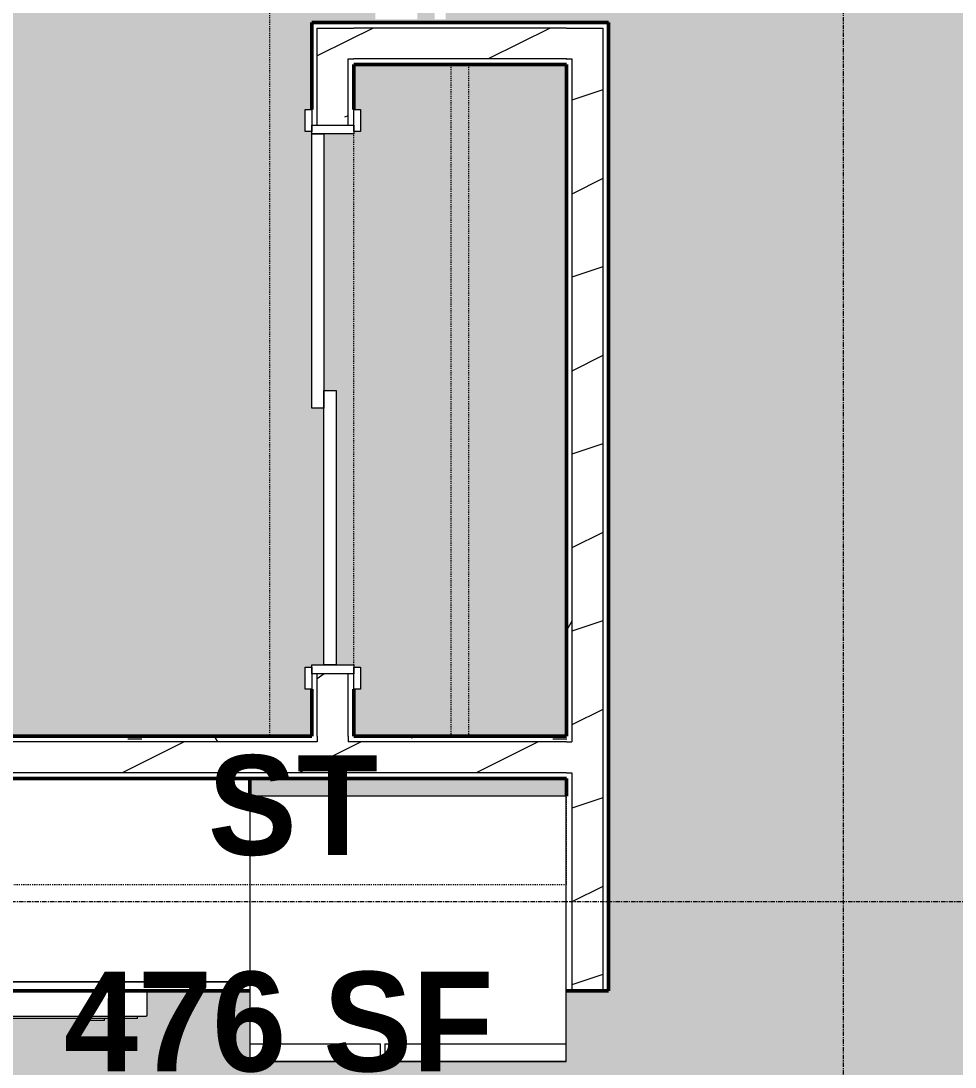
# Model space of a CAD drawing. Header units: inches. Extents: x -4294 to -464, y 9706 to 12475.
# Drawn here: x -3247.2 to -3141.7, y 10148.5 to 10266.7 of the extents above; entities that cross this region are included whole.
import ezdxf

# ---------------------------------------------------------------- set-up
doc = ezdxf.new("R2010")
doc.units = ezdxf.units.IN
doc.header["$MEASUREMENT"] = 0
doc.linetypes.add('Dash', pattern=[0.25, 0.125, -0.125])
doc.linetypes.add('Grid Line 1_2_', pattern=[0.875, 0.5, -0.125, 0.125, -0.125])
for name, color, linetype, lineweight in [('0-1', 7, 'Continuous', 5), ('0-3', 130, 'Continuous', 70), ('A-AREA-IDEN', 2, 'Continuous', 9), ('A-AREA-PATT-4', 254, 'Continuous', 9), ('A-DOOR-1', 7, 'Continuous', 9), ('A-DOOR-2', 90, 'Continuous', 20), ('A-DOOR-FRAM-1', 90, 'Continuous', 20), ('A-WALL-2', 250, 'Continuous', 50), ('A-WALL-3', 50, 'Continuous', 13), ('A-WALL-PATT-1', 7, 'Continuous', 9), ('A-WALL-PATT-2', 55, 'Continuous', 9), ('I-FURN-HDLN-1', 7, 'Dash', 9), ('Q-CASE-1', 250, 'Continuous', 50), ('Q-CASE-2', 7, 'Continuous', 9), ('Q-CASE-HDLN-1', 7, 'Dash', 9), ('Q-SPCQ-1', 7, 'Continuous', 9), ('S-GRID-1', 1, 'Grid Line 1_2_', 9)]:
    doc.layers.add(name, color=color, linetype=linetype, lineweight=lineweight)
doc.styles.add('Century Gothic_B', font='GOTHICB.TTF', dxfattribs={"height": 11.25})
pattern_1 = [(216.87, (7.997, 19.992), (59.9755286, 39.9843071), [9.996, -89.964]), (206.565, (19.992, 13.994), (-19.991807, -19.992219), [22.352, -22.352]), (198.435, (19.992, 3.998), (-39.983821, -19.991955), [12.644, -50.576])]
pattern_2 = [(0, (0, 0), (38.4, 9.6), [1.584, -27.216, 1.584, -27.216, -153.6]), (0, (0, 0), (38.4, 9.6), [-57.6, 1.584, -56.016, 1.584, -27.216, -67.2]), (0, (0, 0), (38.4, 9.6), [-144, 1.584, -17.616, 1.584, -46.416]), (120, (14.4, 4.8), (-27.513844, 28.4553755), [1.584, -27.216, 1.584, -27.216, -153.6]), (120, (14.4, 4.8), (-27.513844, 28.4553755), [-57.6, 1.584, -56.016, 1.584, -27.216, -67.2]), (120, (14.4, 4.8), (-27.513844, 28.4553755), [-144, 1.584, -17.616, 1.584, -46.416]), (240, (19.2, 24), (-10.886156, -38.0553755), [1.584, -27.216, 1.584, -27.216, -153.6]), (240, (19.2, 24), (-10.886156, -38.0553755), [-57.6, 1.584, -56.016, 1.584, -27.216, -67.2]), (240, (19.2, 24), (-10.886156, -38.0553755), [-144, 1.584, -17.616, 1.584, -46.416])]

# ---------------------------------------------------------------- blocks, each defined once
blk = doc.blocks.new('FOLDING_SLIDING CLOSET - 60_ x 80_-1494136-FLOOR PLAN - 1ST FLOOR')
at = {"layer": 'A-DOOR-1'}
for p, q in [((-32.75, 3.25), (-30.25, 3.25)), ((-32.75, 2.5), (-32.75, 3.25)), ((-30.25, 2.5), (-32.75, 2.5)), ((-30.25, 3.25), (-30.25, 2.5)), ((30.25, 3.25), (32.75, 3.25)), ((30.25, 2.5), (30.25, 3.25)), ((32.75, 2.5), (30.25, 2.5)), ((32.75, 3.25), (32.75, 2.5)), ((-32.75, -2.25), (-30.25, -2.25)), ((-32.75, -3), (-32.75, -2.25)), ((-30.25, -2.25), (-30.25, -3)), ((30.25, -2.25), (32.75, -2.25)), ((30.25, -3), (30.25, -2.25)), ((32.75, -2.25), (32.75, -3)), ((-30.25, -3), (-32.75, -3)), ((32.75, -3), (30.25, -3))]:
    blk.add_line(p, q, dxfattribs=at)
at = {"layer": 'A-DOOR-2'}
for p, q in [((-1, 0.5), (30, 0.5)), ((-1, -0.88), (-1, 0.5)), ((30, 0.5), (30, -0.88)), ((-30, -0.88), (1, -0.88)), ((-30, -2.25), (-30, -0.88)), ((30, -0.88), (-1, -0.88)), ((1, -0.88), (1, -2.25)), ((1, -2.25), (-30, -2.25))]:
    blk.add_line(p, q, dxfattribs=at)
at = {"layer": 'A-DOOR-FRAM-1'}
for p, q in [((-31, 2.5), (-30, 2.5)), ((-31, -2.25), (-31, 2.5)), ((-30, 2.5), (-30, -2.25)), ((30, 2.5), (31, 2.5)), ((30, -2.25), (30, 2.5)), ((31, 2.5), (31, -2.25)), ((-30, -2.25), (-31, -2.25)), ((31, -2.25), (30, -2.25))]:
    blk.add_line(p, q, dxfattribs=at)
blk = doc.blocks.new('Refrigerator_-_Side-by-Side_6047 - 36_ X 30_-345559-FLOOR PLAN - 1ST FLOOR')
at = {"layer": 'Q-SPCQ-1'}
for p, q in [((17.87, 14.42), (-17.88, 14.42)), ((-17.88, 14.42), (-17.88, -15.58)), ((17.87, -15.58), (17.87, 14.42)), ((-17.88, -13.58), (-3.13, -13.58)), ((-17.88, -13.58), (-17.88, -15.58)), ((-3.13, -15.58), (-3.13, -13.58)), ((-2.63, -13.58), (17.87, -13.58)), ((-2.63, -13.58), (-2.63, -15.58)), ((17.87, -15.58), (17.87, -13.58)), ((-17.88, -15.58), (17.87, -15.58)), ((-3.13, -15.58), (-17.88, -15.58)), ((17.87, -15.58), (-2.63, -15.58))]:
    blk.add_line(p, q, dxfattribs=at)
blk = doc.blocks.new('OD_CW_Base Cabinet - OD_CW_Base Cabinet-1952712-FLOOR PLAN - 1ST FLOOR')
at = {"layer": 'Q-CASE-1'}
for p, q in [((0.74, 0), (115.08, 0)), ((0.74, -24), (0.74, -22))]:
    blk.add_line(p, q, dxfattribs=at)
at = {"layer": 'Q-CASE-2'}
for p, q in [((0.74, 0), (115.08, 0)), ((115.08, -1), (0.74, -1)), ((0.74, -1), (115.08, -1)), ((0.74, -24), (0.74, -22))]:
    blk.add_line(p, q, dxfattribs=at)
blk = doc.blocks.new('Dishwasher_15404 - 34_ counter-1372825-FLOOR PLAN - 1ST FLOOR')
at = {"layer": 'Q-SPCQ-1'}
for p, q in [((26.68, 0), (24, 0)), ((26.87, -22.93), (26.87, -0.2)), ((27.12, -1.09), (26.87, -1.09)), ((27.12, -1.09), (27.12, -22.91)), ((27.37, -4.82), (27.12, -4.82)), ((27.37, -4.86), (27.37, -5.81)), ((27.37, -5.81), (27.37, -6.76)), ((27.12, -6.79), (27.37, -6.79)), ((27.37, -16.15), (27.12, -16.15)), ((27.37, -16.15), (27.37, -16.74)), ((27.12, -16.74), (27.37, -16.74)), ((27.37, -17.33), (27.12, -17.33)), ((27.37, -17.33), (27.37, -17.92)), ((27.12, -17.92), (27.37, -17.92)), ((27.37, -18.51), (27.12, -18.51)), ((27.37, -18.51), (27.37, -19.1)), ((27.12, -19.1), (27.37, -19.1)), ((27.37, -19.69), (27.12, -19.69)), ((27.37, -19.69), (27.37, -20.28)), ((27.12, -20.28), (27.37, -20.28)), ((27.12, -22.91), (26.87, -22.91)), ((26.87, -23.8), (26.87, -22.93)), ((24, -24), (25.8, -24)), ((25.8, -24), (26.68, -24))]:
    blk.add_line(p, q, dxfattribs=at)
for centre, radius, start, end in [((26.68, -0.2), 0.197, 360, 90), ((26.68, -0.2), 0.197, 0, 90), ((25.8, -22.93), 1.07, 270, 0), ((26.68, -23.8), 0.197, 270, 0)]:
    blk.add_arc(centre, radius, start, end, dxfattribs=at)
blk = doc.blocks.new('OD_CW_Upper Cabinet - OD_CW_Upper Cabinet-1952713-FLOOR PLAN - 1ST FLOOR')
at = {"layer": 'Q-CASE-HDLN-1'}
for p, q in [((138.83, 24), (0.74, 24)), ((138.83, 12), (138.83, 24)), ((0.74, 12), (138.83, 12))]:
    blk.add_line(p, q, dxfattribs=at)
blk = doc.blocks.new('OD_CW_Closet - OD_CW_Closet-1868364-FLOOR PLAN - 1ST FLOOR')
at = {"layer": 'Q-CASE-HDLN-1'}
for p, q in [((0.74, -24), (0.74, 0)), ((0.74, 0), (6.05, 0)), ((8.8, 0), (68.8, 0)), ((71.55, 0), (76.64, 0)), ((76.64, 0), (76.64, -24)), ((0.74, -11), (76.64, -11)), ((0.74, -13), (76.64, -13)), ((76.64, -24), (0.74, -24))]:
    blk.add_line(p, q, dxfattribs=at)
blk = doc.blocks.new('Bed-Standard - Queen 60_ x 79_-1433484-FLOOR PLAN - 1ST FLOOR')
at = {"layer": 'I-FURN-HDLN-1'}
blk.add_line((-55.31, 77.3), (64.69, 77.3), dxfattribs=at)
blk = doc.blocks.new('CTR - 1st Phase - Unit Layouts_rvt-1-FLOOR PLAN - 1ST FLOOR')
at = {"layer": 'A-WALL-PATT-1'}
h = blk.add_hatch(dxfattribs=at)
h.set_pattern_fill('FP_3', color=256, style=0, pattern_type=2)
h.set_pattern_definition(pattern_2)
h.paths.add_polyline_path([(-3185.01, 10157.16), (-3185.01, 10181.79), (-3185.63, 10181.79), (-3185.63, 10157.16)], flags=0)
h.paths.add_polyline_path([(-3185.01, 10185.29), (-3185.01, 10262.44), (-3185.63, 10262.44), (-3185.63, 10185.29), (-3185.51, 10185.29)], flags=0)
h = blk.add_hatch(dxfattribs=at)
h.set_pattern_fill('FP_3', color=256, style=0, pattern_type=2)
h.set_pattern_definition(pattern_2)
h.paths.add_polyline_path([(-3221.38, 10185.29), (-3213.76, 10185.29), (-3213.76, 10185.91), (-3335.72, 10185.91), (-3335.72, 10185.29), (-3229.26, 10185.29)], flags=0)
h.paths.add_polyline_path([(-3185.63, 10185.29), (-3185.63, 10185.91), (-3210.26, 10185.91), (-3210.26, 10185.29)], flags=0)
at = {"layer": 'A-WALL-PATT-2'}
h = blk.add_hatch(dxfattribs=at)
h.set_pattern_fill('FP_7', color=256, style=0, pattern_type=2)
h.set_pattern_definition(pattern_1)
h.paths.add_polyline_path([(-3210.26, 10185.29), (-3210.26, 10192.98), (-3213.76, 10192.98), (-3213.76, 10185.29)], flags=0)
h.paths.add_polyline_path([(-3213.01, 10254.98), (-3210.26, 10254.98), (-3210.26, 10265.94), (-3213.76, 10265.94), (-3213.76, 10254.98)], flags=0)
h = blk.add_hatch(dxfattribs=at)
h.set_pattern_fill('FP_7', color=256, style=0, pattern_type=2)
h.set_pattern_definition(pattern_1)
h.paths.add_polyline_path([(-3185.63, 10262.44), (-3185.01, 10262.44), (-3185.01, 10265.94), (-3210.26, 10265.94), (-3210.26, 10262.44), (-3201.69, 10262.44)], flags=0)
h = blk.add_hatch(dxfattribs=at)
h.set_pattern_fill('FP_7', color=256, style=0, pattern_type=2)
h.set_pattern_definition(pattern_1)
h.paths.add_polyline_path([(-3181.51, 10157.16), (-3181.51, 10265.94), (-3185.01, 10265.94), (-3185.01, 10157.16)], flags=0)
h = blk.add_hatch(dxfattribs=at)
h.set_pattern_fill('FP_7', color=256, style=0, pattern_type=2)
h.set_pattern_definition(pattern_1)
h.paths.add_polyline_path([(-3221.38, 10181.79), (-3185.01, 10181.79), (-3185.01, 10185.29), (-3336.97, 10185.29), (-3336.97, 10181.79), (-3229.26, 10181.79)], flags=0)
at = {"layer": 'A-WALL-2'}
for p, q in [((-3214.38, 10266.57), (-3214.38, 10256.73)), ((-3213.76, 10266.57), (-3214.38, 10266.57)), ((-3209.63, 10266.57), (-3213.76, 10266.57)), ((-3185.63, 10266.57), (-3209.63, 10266.57)), ((-3181.51, 10266.57), (-3185.63, 10266.57)), ((-3180.88, 10266.57), (-3181.51, 10266.57)), ((-3180.88, 10157.16), (-3180.88, 10266.57)), ((-3209.63, 10256.73), (-3209.63, 10261.82)), ((-3209.63, 10261.82), (-3185.63, 10261.82)), ((-3185.63, 10261.82), (-3185.63, 10185.91)), ((-3214.38, 10191.23), (-3214.38, 10185.91)), ((-3209.63, 10185.91), (-3209.63, 10191.23)), ((-3214.38, 10185.91), (-3336.97, 10185.91)), ((-3185.63, 10185.91), (-3209.63, 10185.91)), ((-3336.97, 10181.16), (-3185.63, 10181.16)), ((-3185.63, 10181.16), (-3185.63, 10179.16)), ((-3185.63, 10157.16), (-3180.88, 10157.16))]:
    blk.add_line(p, q, dxfattribs=at)
at = {"layer": 'A-WALL-3'}
for p, q in [((-3213.76, 10254.98), (-3213.76, 10265.94)), ((-3213.76, 10265.94), (-3210.26, 10265.94)), ((-3210.26, 10265.94), (-3209.63, 10265.94)), ((-3185.63, 10265.94), (-3209.63, 10265.94)), ((-3185.63, 10265.94), (-3185.01, 10265.94)), ((-3185.01, 10265.94), (-3181.51, 10265.94)), ((-3181.51, 10265.94), (-3181.51, 10157.16)), ((-3210.26, 10254.98), (-3210.26, 10262.44)), ((-3210.26, 10262.44), (-3209.63, 10262.44)), ((-3185.63, 10262.44), (-3209.63, 10262.44)), ((-3185.63, 10262.44), (-3185.01, 10262.44)), ((-3185.01, 10262.44), (-3185.01, 10185.29)), ((-3213.76, 10185.91), (-3213.76, 10192.98)), ((-3210.26, 10185.91), (-3210.26, 10192.98)), ((-3213.76, 10185.91), (-3213.76, 10185.29)), ((-3210.26, 10185.91), (-3210.26, 10185.29)), ((-3213.76, 10185.29), (-3336.97, 10185.29)), ((-3185.63, 10185.29), (-3210.26, 10185.29)), ((-3185.63, 10185.29), (-3185.01, 10185.29)), ((-3185.63, 10181.79), (-3336.97, 10181.79)), ((-3185.63, 10181.79), (-3185.01, 10181.79)), ((-3185.01, 10181.79), (-3185.01, 10157.16))]:
    blk.add_line(p, q, dxfattribs=at)
at = {"layer": '0-3'}
for name, p, rotation in [('Bed-Standard - Queen 60_ x 79_-1433484-FLOOR PLAN - 1ST FLOOR', (-3296.47, 10250.6), 270.0000000000059), ('OD_CW_Closet - OD_CW_Closet-1868364-FLOOR PLAN - 1ST FLOOR', (-3209.63, 10185.18), 89.99999999999125), ('FOLDING_SLIDING CLOSET - 60_ x 80_-1494136-FLOOR PLAN - 1ST FLOOR', (-3212.13, 10223.98), 269.9999999999831), ('OD_CW_Base Cabinet - OD_CW_Base Cabinet-1952712-FLOOR PLAN - 1ST FLOOR', (-3220.65, 10157.16), 180), ('Dishwasher_15404 - 34_ counter-1372825-FLOOR PLAN - 1ST FLOOR', (-3232.97, 10181.16), 269.9999999999706)]:
    blk.add_blockref(name, p, dxfattribs=dict(at, rotation=rotation))
for name, p in [('OD_CW_Upper Cabinet - OD_CW_Upper Cabinet-1952713-FLOOR PLAN - 1ST FLOOR', (-3324.46, 10157.16)), ('Refrigerator_-_Side-by-Side_6047 - 36_ X 30_-345559-FLOOR PLAN - 1ST FLOOR', (-3203.51, 10164.74))]:
    blk.add_blockref(name, p, dxfattribs=at)
blk = doc.blocks.new('CTR - 1st Phase - Shell_rvt-1-FLOOR PLAN - 1ST FLOOR')
at = {"layer": 'S-GRID-1'}
for p, q in [((-3154.32, 9836.18), (-3154.32, 12413.74)), ((-464.45, 10167.19), (-4232.19, 10167.19))]:
    blk.add_line(p, q, dxfattribs=at)

msp = doc.modelspace()

# ---------------------------------------------------------------- hatches: boundary and pattern name
at = {"layer": 'A-AREA-PATT-4'}
h = msp.add_hatch(color=256, dxfattribs=at)
h.paths.add_polyline_path([(-3143.12374, 10355.1894), (-3143.12374, 10319.1894), (-3144.87374, 10319.1894), (-3144.87374, 10355.1894), (-3144.14013, 10355.1894)], flags=0)
h.paths.add_polyline_path([(-3140.12374, 10018.7144), (-3140.12374, 10046.2394), (-3141.10196, 10046.2394), (-3141.10196, 10050.9894), (-3140.12374, 10050.9894), (-3140.12374, 10355.1894), (-3143.12374, 10355.1894), (-3143.12374, 10357.1269), (-3143.74874, 10357.1269), (-3143.74874, 10358.1894), (-3178.49874, 10358.1894), (-3178.49874, 10357.1269), (-3179.12374, 10357.1269), (-3179.12374, 10355.1894), (-3202.44733, 10355.1894), (-3202.44733, 10346.9144), (-3200.49941, 10346.9144), (-3200.47811, 10347.9144), (-3199.24941, 10347.9144), (-3199.24941, 10346.9144), (-3198.97624, 10346.9144), (-3198.99941, 10345.4144), (-3199.24941, 10345.4144), (-3199.24941, 10343.81018), (-3198.99941, 10343.81018), (-3198.97624, 10341.47199), (-3198.82233, 10341.47199), (-3198.82233, 10339.97199), (-3198.99941, 10339.97199), (-3198.99941, 10311.64837), (-3198.82233, 10311.64837), (-3198.82233, 10311.53217), (-3198.74941, 10311.48039), (-3198.74941, 10311.15717), (-3198.49941, 10311.15717), (-3198.49941, 10311.54545), (-3198.24941, 10311.49528), (-3198.24941, 10308.55308), (-3198.49941, 10308.60784), (-3198.49941, 10310.80362), (-3198.74941, 10310.75546), (-3198.74941, 10310.42862), (-3198.82233, 10310.42862), (-3198.82233, 10310.14837), (-3198.99941, 10310.14837), (-3198.99941, 10307.81018), (-3199.24941, 10307.81018), (-3199.24941, 10269.4144), (-3198.97624, 10269.4144), (-3198.97624, 10267.9144), (-3199.24941, 10267.9144), (-3199.2707, 10266.9144), (-3200.49941, 10266.9144), (-3200.49941, 10267.9144), (-3202.44733, 10267.9144), (-3202.44733, 10266.9144), (-3207.19733, 10266.9144), (-3207.19733, 10269.9144), (-3202.44733, 10269.9144), (-3202.44733, 10269.4144), (-3200.49941, 10269.4144), (-3200.49941, 10307.81018), (-3200.74941, 10307.81018), (-3200.74941, 10343.81018), (-3200.49941, 10343.81018), (-3200.49941, 10345.4144), (-3202.44733, 10345.4144), (-3202.44733, 10305.9144), (-3217.14593, 10305.9144), (-3217.14593, 10310.6644), (-3207.19733, 10310.6644), (-3207.19733, 10352.7894), (-3264.98925, 10352.7894), (-3264.98925, 10376.7894), (-3273.01303, 10376.7894), (-3273.01303, 10369.06317), (-3273.13999, 10368.09876), (-3273.51225, 10367.20006), (-3274.10441, 10366.42834), (-3274.87614, 10365.83617), (-3275.77483, 10365.46392), (-3276.81556, 10365.33695), (-3278.12759, 10365.33695), (-3277.77987, 10362.31317), (-3276.58812, 10361.31317), (-3276.02135, 10360.31317), (-3275.66356, 10358.80365), (-3275.56591, 10358.1894), (-3275.48925, 10357.31317), (-3275.66356, 10355.32079), (-3276.2015, 10353.31317), (-3276.92944, 10351.31317), (-3277.86205, 10349.31317), (-3279.24948, 10347.31317), (-3280.24948, 10346.31317), (-3281.11551, 10345.81317), (-3282.48925, 10345.31317), (-3283.48925, 10345.31317), (-3284.86299, 10345.81317), (-3285.72901, 10346.31317), (-3286.72901, 10347.31317), (-3288.11644, 10349.31317), (-3289.04906, 10351.31317), (-3289.777, 10353.31317), (-3290.31494, 10355.32079), (-3290.48925, 10357.31317), (-3290.31494, 10358.80365), (-3290.22509, 10359.31317), (-3289.95715, 10360.31317), (-3289.39038, 10361.31317), (-3288.19863, 10362.31317), (-3287.85091, 10365.33695), (-3289.23925, 10365.33695), (-3290.20367, 10365.46392), (-3291.10236, 10365.83617), (-3291.87408, 10366.42834), (-3292.46625, 10367.20006), (-3292.8385, 10368.09876), (-3292.96547, 10369.06317), (-3292.96547, 10376.7894), (-3298.98925, 10376.7894), (-3298.98925, 10374.1644), (-3303.73925, 10374.16689), (-3303.73925, 10376.7894), (-3335.72374, 10376.7894), (-3335.72374, 10310.6644), (-3251.14593, 10310.6644), (-3251.14593, 10309.7894), (-3287.14593, 10309.7894), (-3287.14593, 10306.7894), (-3251.14593, 10306.7894), (-3251.14593, 10305.9144), (-3335.72374, 10305.9144), (-3335.72374, 10185.9144), (-3214.38483, 10185.9144), (-3214.38483, 10191.2269), (-3215.13483, 10191.2269), (-3215.13483, 10193.7269), (-3214.38483, 10193.7269), (-3214.38483, 10193.9769), (-3213.00983, 10193.9769), (-3213.00983, 10222.9769), (-3214.38483, 10222.9769), (-3214.42758, 10254.2269), (-3215.13483, 10254.2269), (-3215.13483, 10256.7269), (-3214.38483, 10256.7269), (-3214.38483, 10266.56899), (-3180.88483, 10266.56899), (-3180.88483, 10157.1644), (-3185.63483, 10157.1644), (-3185.63483, 10149.1644), (-3221.38483, 10149.1644), (-3221.38483, 10157.1644), (-3232.96848, 10157.1644), (-3232.96848, 10154.48625), (-3233.16533, 10154.2894), (-3234.06143, 10154.2894), (-3234.06143, 10154.0394), (-3237.82606, 10154.0394), (-3237.82606, 10153.7894), (-3239.72749, 10153.7894), (-3239.72749, 10154.0394), (-3249.11852, 10154.0394), (-3249.11852, 10153.7894), (-3249.70907, 10153.7894), (-3249.70907, 10154.0394), (-3250.29962, 10154.0394), (-3250.29962, 10153.7894), (-3250.89017, 10153.7894), (-3250.89017, 10154.0394), (-3251.48072, 10154.0394), (-3251.48072, 10153.7894), (-3252.07127, 10153.7894), (-3252.07127, 10154.0394), (-3252.66182, 10154.0394), (-3252.66182, 10153.7894), (-3253.25238, 10153.7894), (-3253.25238, 10154.0394), (-3255.87555, 10154.0394), (-3255.89663, 10154.2894), (-3256.82488, 10154.31145), (-3256.91083, 10154.34705), (-3256.96848, 10154.48625), (-3256.96848, 10157.1644), (-3311.72374, 10157.1644), (-3311.72374, 10055.4019), (-3304.22233, 10055.4019), (-3304.22233, 10050.0269), (-3308.97233, 10050.0269), (-3308.97233, 10050.6519), (-3335.72374, 10050.6519), (-3335.72374, 10018.7144), (-3308.97233, 10018.7144), (-3308.97233, 10020.0269), (-3304.22233, 10020.0269), (-3304.22233, 10018.7144), (-3177.14952, 10018.7144), (-3177.14952, 10050.9894), (-3202.54874, 10050.9894), (-3202.54874, 10110.9894), (-3172.54874, 10110.9894), (-3172.54874, 10050.9894), (-3171.10196, 10050.9894), (-3171.10196, 10046.2394), (-3172.39952, 10046.2394), (-3172.39952, 10018.7144), (-3141.32374, 10018.7144)], flags=0)
h.paths.add_polyline_path([(-3142.35196, 10019.0894), (-3170.35196, 10019.0894), (-3170.35196, 10044.3394), (-3160.84344, 10044.3394), (-3160.81847, 10044.8394), (-3160.36048, 10044.8394), (-3160.34592, 10044.3394), (-3144.08918, 10044.3394), (-3144.05172, 10044.8394), (-3143.36474, 10044.8394), (-3143.36474, 10044.3394), (-3142.35196, 10044.3394), (-3142.35196, 10020.0894)], flags=0)
h.paths.add_polyline_path([(-3308.34733, 10022.0269), (-3334.13483, 10022.0269), (-3334.13483, 10047.0269), (-3308.13483, 10047.0269), (-3308.13483, 10022.0269)], flags=0)
h.paths.add_polyline_path([(-3252.13624, 10029.62206), (-3253.19269, 10029.62206), (-3253.19269, 10113.62206), (-3218.19269, 10113.62206), (-3218.19269, 10107.62206), (-3217.19269, 10107.62206), (-3217.19269, 10035.62206), (-3218.19269, 10035.62206), (-3218.19269, 10029.62206), (-3249.19269, 10029.62206)], flags=0)
h.paths.add_polyline_path([(-3146.56369, 10057.47913), (-3156.54874, 10057.47913), (-3156.54874, 10075.47913), (-3152.54874, 10075.47913), (-3152.54874, 10111.47913), (-3156.54874, 10111.47913), (-3156.54874, 10129.47913), (-3140.42374, 10129.47913), (-3140.42374, 10057.47913), (-3145.54403, 10057.47913)], flags=0)
h.paths.add_polyline_path([(-3185.63483, 10179.1644), (-3185.63483, 10181.1644), (-3221.38483, 10181.1644), (-3221.38483, 10179.1644), (-3187.63483, 10179.1644)], flags=0)
h.paths.add_polyline_path([(-3204.32374, 10185.9144), (-3185.63483, 10185.9144), (-3185.63483, 10261.81899), (-3209.63483, 10261.81899), (-3209.63483, 10256.7269), (-3208.88483, 10256.7269), (-3208.88483, 10254.2269), (-3209.63483, 10254.2269), (-3209.63483, 10253.9769), (-3213.00983, 10253.9769), (-3213.00983, 10224.9769), (-3211.63483, 10224.9769), (-3211.63483, 10193.9769), (-3209.63483, 10193.9769), (-3209.63483, 10193.7269), (-3208.88483, 10193.7269), (-3208.88483, 10191.2269), (-3209.63483, 10191.2269), (-3209.63483, 10185.9144), (-3208.88483, 10185.9144)], flags=0)
h.paths.add_polyline_path([(-3316.17445, 10188.9144), (-3334.17445, 10188.9144), (-3334.17445, 10206.9144), (-3316.17445, 10206.9144), (-3316.17445, 10204.41546)], flags=0)
h.paths.add_polyline_path([(-3334.17445, 10209.9144), (-3334.17445, 10269.9144), (-3255.17445, 10269.9144), (-3255.17445, 10209.9144), (-3316.17445, 10209.9144)], flags=0)
h.paths.add_polyline_path([(-3334.17445, 10272.84623), (-3334.17445, 10290.84623), (-3316.17445, 10290.84623), (-3316.17445, 10272.84623)], flags=0)
h.paths.add_polyline_path([(-3311.95041, 10346.6644), (-3335.69733, 10346.6644), (-3335.69733, 10351.4144), (-3303.73925, 10351.4144), (-3303.73925, 10354.1644), (-3298.98925, 10354.1644), (-3298.98925, 10346.6644), (-3299.61425, 10346.6644)], flags=0)

# ---------------------------------------------------------------- block references
at = {"layer": '0-1'}
for name in ['CTR - 1st Phase - Shell_rvt-1-FLOOR PLAN - 1ST FLOOR', 'CTR - 1st Phase - Unit Layouts_rvt-1-FLOOR PLAN - 1ST FLOOR']:
    msp.add_blockref(name, (0, 0), dxfattribs=at)

# ---------------------------------------------------------------- texts
at = {"layer": 'A-AREA-IDEN', "char_height": 11.25, "attachment_point": 1, "style": 'Century Gothic_B'}
for s, insert, width in [('ST', (-3226.11239, 10183.76783), 18.18), ('476 SF', (-3242.36436, 10159.31021), 57.57)]:
    msp.add_mtext(s, dxfattribs=dict(at, insert=insert, width=width))

doc.saveas('drawing.dxf')
